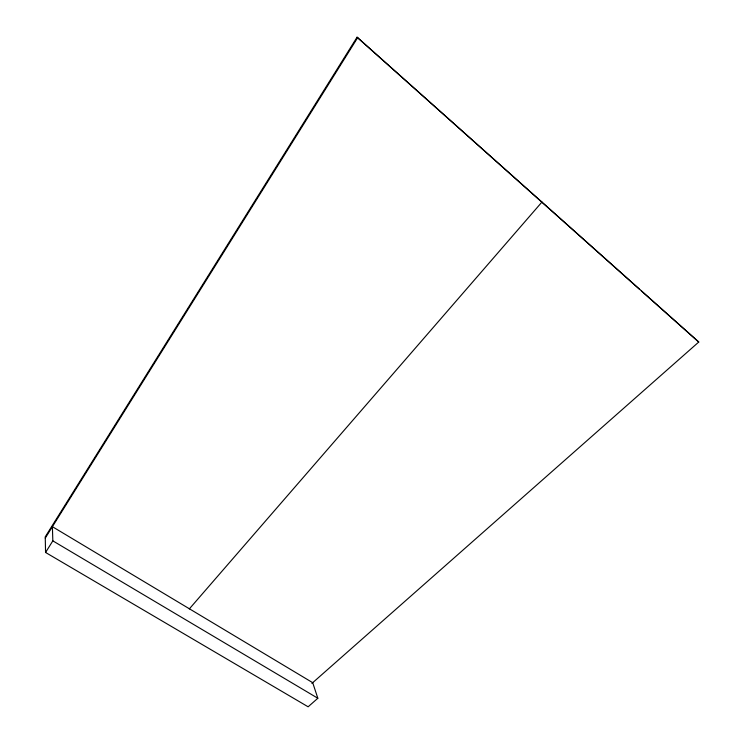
<?xml version="1.0" encoding="UTF-8"?>
<svg xmlns="http://www.w3.org/2000/svg" width="744" height="744" viewBox="0 0 744 744"><rect width="100%" height="100%" fill="white"/><g stroke="black" fill="none" stroke-linecap="round" stroke-linejoin="round"><path stroke-width="1.12" d="M311.885 683.411L698.756 342.026L357.064 37.2L45.245 536.833L45.561 552.466L308.128 706.8L317.837 698.253L312.703 682.685L52.396 526.687L52.833 540.86L45.561 552.466M45.272 538.098L357.706 37.619M189.302 608.936L541.939 202.061L541.018 201.382M52.833 540.86L317.837 698.253M698.756 342.026L641.384 290.96M357.064 37.2L639.654 289.416"/></g></svg>
